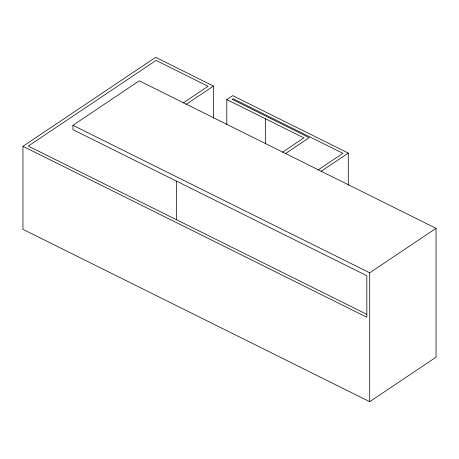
<?xml version="1.0" encoding="UTF-8"?>
<svg xmlns="http://www.w3.org/2000/svg" width="459" height="459" viewBox="0 0 459 459"><rect width="100%" height="100%" fill="white"/><g stroke="black" fill="none" stroke-linecap="round" stroke-linejoin="round"><path stroke-width="0.69" d="M22.95 146.318L366.839 317.238L366.839 275.727L72.935 129.65L72.935 125.313L139.272 80.824L436.05 228.33L436.05 357.2L369.713 401.688L22.95 229.339L22.95 146.318L155.664 57.312L213.418 86.062L213.418 118.273M183.233 102.948L208.07 86.292L156.066 60.404L28.303 146.088L366.741 314.3M186.17 104.336L213.418 86.062M226.803 124.636L226.803 99.586L232.684 95.638L348.272 153.088L348.272 185.293M282.52 152.193L303.858 137.884L226.803 99.586M285.429 153.604L309.211 137.654L232.151 99.351L233.086 98.731L342.919 153.317L318.041 170.002M321.025 171.362L348.272 153.088M369.713 401.688L369.713 272.818L436.05 228.33M72.935 125.313L369.713 272.818M265.331 118.732L265.331 143.782M176.669 181.179L176.669 219.827"/></g></svg>
